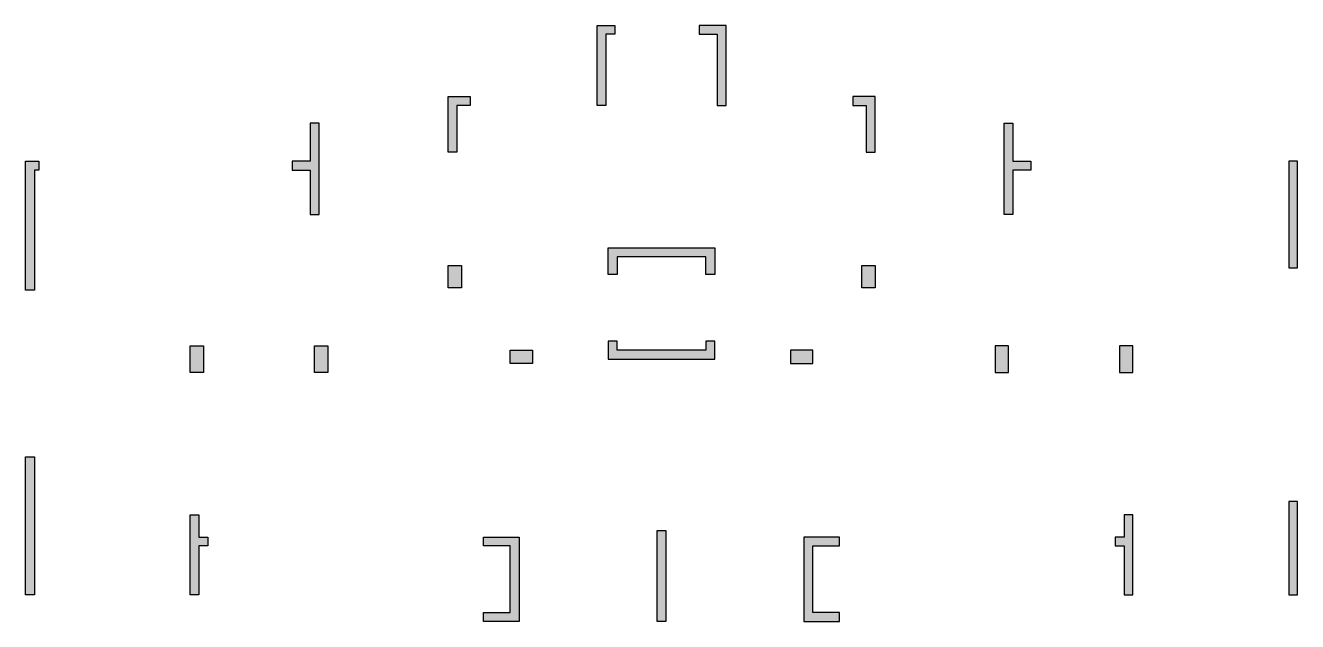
# Model space of a CAD drawing. Header units: millimetres. Extents: x -83314 to -54714, y 403489 to 416889.
import ezdxf

# ---------------------------------------------------------------- set-up
doc = ezdxf.new("R2010")
doc.units = ezdxf.units.MM
doc.header["$LTSCALE"] = 1000
doc.layers.add('S-COLU-HATCH', color=30, linetype='Continuous')
doc.layers.add('S-COLU-LINE1', color=6, linetype='Continuous')

msp = doc.modelspace()

# ---------------------------------------------------------------- hatches: boundary and pattern name
at = {"layer": 'S-COLU-HATCH'}
h = msp.add_hatch(color=0, dxfattribs=at)
h.dxf.hatch_style = 1
h.paths.add_polyline_path([(-70464, 416889), (-70064, 416889), (-70064, 416689), (-70264, 416689), (-70264, 415089), (-70464, 415089)])
h = msp.add_hatch(color=0, dxfattribs=at)
h.dxf.hatch_style = 1
h.paths.add_polyline_path([(-67564, 416889), (-68164, 416889), (-68164, 416689), (-67764, 416689), (-67764, 415089), (-67564, 415089)])
h = msp.add_hatch(color=0, dxfattribs=at)
h.dxf.hatch_style = 1
h.paths.add_polyline_path([(-73814, 415289), (-73314, 415289), (-73314, 415089), (-73614, 415089), (-73614, 414039), (-73814, 414039)])
h = msp.add_hatch(color=0, dxfattribs=at)
h.dxf.hatch_style = 1
h.paths.add_polyline_path([(-64214, 415289), (-64714, 415289), (-64714, 415089), (-64414, 415089), (-64414, 414039), (-64214, 414039)])
h = msp.add_hatch(color=0, dxfattribs=at)
h.dxf.hatch_style = 1
h.paths.add_polyline_path([(-76714, 414689), (-76914, 414689), (-76914, 413839), (-77314, 413839), (-77314, 413639), (-76914, 413639), (-76914, 412639), (-76714, 412639)])
h = msp.add_hatch(color=0, dxfattribs=at)
h.dxf.hatch_style = 1
h.paths.add_polyline_path([(-61314, 414689), (-61114, 414689), (-61114, 413839), (-60714, 413839), (-60714, 413639), (-61114, 413639), (-61114, 412639), (-61314, 412639)])
h = msp.add_hatch(color=0, dxfattribs=at)
h.dxf.hatch_style = 1
h.paths.add_polyline_path([(-83314, 413839), (-83014, 413839), (-83014, 413639), (-83114, 413639), (-83114, 410939), (-83314, 410939)])
h = msp.add_hatch(color=0, dxfattribs=at)
h.dxf.hatch_style = 1
h.paths.add_polyline_path([(-54714, 413839), (-54914, 413839), (-54914, 413839), (-54914, 413839), (-54914, 411439), (-54714, 411439)])
h = msp.add_hatch(color=0, dxfattribs=at)
h.dxf.hatch_style = 1
h.paths.add_polyline_path([(-70014, 411289), (-70214, 411289), (-70214, 411889), (-67814, 411889), (-67814, 411289), (-68014, 411289), (-68014, 411689), (-70014, 411689)])
h = msp.add_hatch(color=0, dxfattribs=at)
h.dxf.hatch_style = 1
h.paths.add_polyline_path([(-73814, 410989), (-73814, 411489), (-73514, 411489), (-73514, 410989)])
h = msp.add_hatch(color=0, dxfattribs=at)
h.dxf.hatch_style = 1
h.paths.add_polyline_path([(-64514, 410989), (-64514, 411489), (-64214, 411489), (-64214, 410989)])
h = msp.add_hatch(color=0, dxfattribs=at)
h.dxf.hatch_style = 1
h.paths.add_polyline_path([(-79314, 409689), (-79614, 409689), (-79614, 409089), (-79314, 409089)])
h = msp.add_hatch(color=0, dxfattribs=at)
h.dxf.hatch_style = 1
h.paths.add_polyline_path([(-76514, 409689), (-76814, 409689), (-76814, 409089), (-76514, 409089)])
h = msp.add_hatch(color=0, dxfattribs=at)
h.dxf.hatch_style = 1
h.paths.add_polyline_path([(-71914, 409589), (-72414, 409589), (-72414, 409289), (-71914, 409289)])
h = msp.add_hatch(color=0, dxfattribs=at)
h.dxf.hatch_style = 1
h.paths.add_polyline_path([(-70014, 409789), (-70214, 409789), (-70214, 409389), (-67814, 409389), (-67814, 409789), (-68014, 409789), (-68014, 409589), (-70014, 409589)])
h = msp.add_hatch(color=0, dxfattribs=at)
h.dxf.hatch_style = 1
h.paths.add_polyline_path([(-65614, 409589), (-66114, 409589), (-66114, 409289), (-65614, 409289)])
h = msp.add_hatch(color=0, dxfattribs=at)
h.dxf.hatch_style = 1
h.paths.add_polyline_path([(-61214, 409689), (-61514, 409689), (-61514, 409089), (-61214, 409089)])
h = msp.add_hatch(color=0, dxfattribs=at)
h.dxf.hatch_style = 1
h.paths.add_polyline_path([(-58414, 409689), (-58714, 409689), (-58714, 409089), (-58414, 409089)])
h = msp.add_hatch(color=0, dxfattribs=at)
h.dxf.hatch_style = 1
h.paths.add_polyline_path([(-83314, 407189), (-83114, 407189), (-83114, 404089), (-83314, 404089)])
h = msp.add_hatch(color=0, dxfattribs=at)
h.dxf.hatch_style = 1
h.paths.add_polyline_path([(-54714, 406189), (-54914, 406189), (-54914, 404089), (-54714, 404089)])
h = msp.add_hatch(color=0, dxfattribs=at)
h.dxf.hatch_style = 1
h.paths.add_polyline_path([(-79614, 405889), (-79414, 405889), (-79414, 405389), (-79214, 405389), (-79215, 405189), (-79414, 405189), (-79414, 404088), (-79614, 404088)])
h = msp.add_hatch(color=0, dxfattribs=at)
h.dxf.hatch_style = 1
h.paths.add_polyline_path([(-58414, 405889), (-58615, 405889), (-58615, 405389), (-58814, 405389), (-58814, 405189), (-58614, 405189), (-58614, 404088), (-58414, 404088)])
h = msp.add_hatch(color=0, dxfattribs=at)
h.dxf.hatch_style = 1
h.paths.add_polyline_path([(-72214, 403489), (-73014, 403489), (-73014, 403689), (-72414, 403689), (-72414, 405189), (-73014, 405189), (-73014, 405389), (-72214, 405389)])
h = msp.add_hatch(color=0, dxfattribs=at)
h.dxf.hatch_style = 1
h.paths.add_polyline_path([(-69114, 405539), (-68914, 405539), (-68914, 403489), (-69114, 403489)])
h = msp.add_hatch(color=0, dxfattribs=at)
h.dxf.hatch_style = 1
h.paths.add_polyline_path([(-65814, 403489), (-65014, 403489), (-65014, 403689), (-65614, 403689), (-65614, 405189), (-65014, 405189), (-65014, 405389), (-65814, 405389)])

# ---------------------------------------------------------------- linework, layer by layer
at = {"layer": 'S-COLU-LINE1', "linetype": 'ByBlock'}
for points in [[(-70464, 416889), (-70064, 416889), (-70064, 416689), (-70264, 416689), (-70264, 415089), (-70464, 415089)], [(-67564, 416889), (-68164, 416889), (-68164, 416689), (-67764, 416689), (-67764, 415089), (-67564, 415089)], [(-73814, 415289), (-73314, 415289), (-73314, 415089), (-73614, 415089), (-73614, 414039), (-73814, 414039)], [(-64214, 415289), (-64714, 415289), (-64714, 415089), (-64414, 415089), (-64414, 414039), (-64214, 414039)], [(-76714, 414689), (-76914, 414689), (-76914, 413839), (-77314, 413839), (-77314, 413639), (-76914, 413639), (-76914, 412639), (-76714, 412639)], [(-61314, 414689), (-61114, 414689), (-61114, 413839), (-60714, 413839), (-60714, 413639), (-61114, 413639), (-61114, 412639), (-61314, 412639)], [(-83314, 413839), (-83014, 413839), (-83014, 413639), (-83114, 413639), (-83114, 410939), (-83314, 410939)], [(-54714, 413839), (-54914, 413839), (-54914, 413839), (-54914, 413839), (-54914, 411439), (-54714, 411439)], [(-70014, 411289), (-70214, 411289), (-70214, 411889), (-67814, 411889), (-67814, 411289), (-68014, 411289), (-68014, 411689), (-70014, 411689)], [(-73814, 410989), (-73814, 411489), (-73514, 411489), (-73514, 410989)], [(-64514, 410989), (-64514, 411489), (-64214, 411489), (-64214, 410989)], [(-79314, 409089), (-79614, 409089), (-79614, 409689), (-79314, 409689)], [(-76514, 409089), (-76814, 409089), (-76814, 409689), (-76514, 409689)], [(-72414, 409289), (-72414, 409589), (-71914, 409589), (-71914, 409289)], [(-70014, 409789), (-70214, 409789), (-70214, 409389), (-67814, 409389), (-67814, 409789), (-68014, 409789), (-68014, 409589), (-70014, 409589)], [(-65614, 409289), (-65614, 409589), (-66114, 409589), (-66114, 409289)], [(-61514, 409089), (-61214, 409089), (-61214, 409689), (-61514, 409689)], [(-58714, 409089), (-58414, 409089), (-58414, 409689), (-58714, 409689)], [(-83314, 407189), (-83114, 407189), (-83114, 404089), (-83314, 404089)], [(-54714, 406189), (-54914, 406189), (-54914, 404089), (-54714, 404089)], [(-79614, 405889), (-79414, 405889), (-79414, 405389), (-79214, 405389), (-79215, 405189), (-79414, 405189), (-79414, 404088), (-79614, 404088)], [(-58414, 405889), (-58615, 405889), (-58615, 405389), (-58814, 405389), (-58814, 405189), (-58614, 405189), (-58614, 404088), (-58414, 404088)], [(-69114, 405539), (-68914, 405539), (-68914, 403489), (-69114, 403489)]]:
    msp.add_lwpolyline(points, close=True, dxfattribs=at)
for points in [[(-72214, 403489), (-73014, 403489), (-73014, 403689), (-72414, 403689), (-72414, 405189), (-73014, 405189), (-73014, 405389), (-72214, 405389), (-72214, 403489)], [(-65814, 403489), (-65014, 403489), (-65014, 403689), (-65614, 403689), (-65614, 405189), (-65014, 405189), (-65014, 405389), (-65814, 405389), (-65814, 403489)]]:
    msp.add_lwpolyline(points, dxfattribs=at)

doc.saveas('drawing.dxf')
